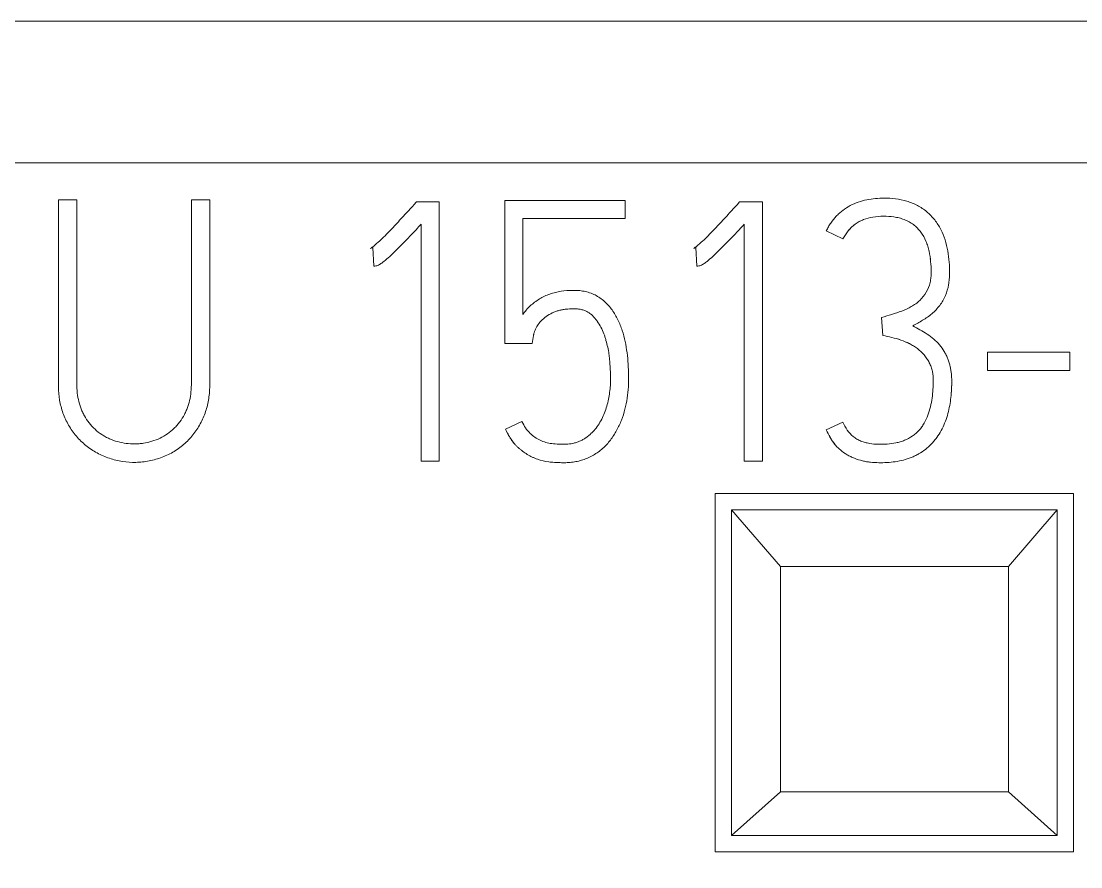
# Model space of a CAD drawing. Header units: millimetres. Extents: x 41350 to 54029, y 25852 to 34717.
# Drawn here: x 46887.43 to 46893.94, y 33562.87 to 33568.06 of the extents above; entities that cross this region are included whole.
import ezdxf

# ---------------------------------------------------------------- set-up
doc = ezdxf.new("R2010")
doc.units = ezdxf.units.MM
doc.set_wipeout_variables(frame=1)
doc.layers.add('! NO PLOT !', color=7, linetype='Continuous', true_color=0xff75dd, plot=False)
doc.layers.add('004-PI-DIN Šina', color=3, linetype='Continuous')
doc.layers.add('SI-ORMAR-Oprema', color=30, linetype='Continuous', lineweight=5)

# ---------------------------------------------------------------- blocks, each defined once
blk = doc.blocks.new('*U554')
at = {"layer": '004-PI-DIN Šina'}
for p, q in [((45.3233, 69.85), (-241.3, 69.85)), ((45.3233, 69.35), (-241.3, 69.35))]:
    blk.add_line(p, q, dxfattribs=at)
blk = doc.blocks.new('6ES7513-1AM03-0AB0')
blk.add_wipeout([(-17.4, 66.85), (17.4, 66.85), (17.4, -80.15), (-17.4, -80.15)]).dxf.layer = 'SI-ORMAR-Oprema'
at = {"layer": 'SI-ORMAR-Oprema', "linetype": 'Continuous'}
for p, q in [((12.4, 66.85), (-12.4, 66.85)), ((12.4, 65.9811), (-12.4, 65.9811)), ((-9.021, 65.7523), (-9.1341, 65.7523)), ((-9.1341, 65.7523), (-9.1341, 65.7523)), ((-9.021, 65.7523), (-9.021, 65.7523)), ((-8.2041, 65.7523), (-8.3172, 65.7523)), ((-8.2041, 64.6248), (-8.2041, 65.7521)), ((-6.9347, 65.7412), (-6.9503, 65.7233)), ((-6.7949, 65.7412), (-6.9347, 65.7412)), ((-6.7949, 64.1476), (-6.7949, 65.7411)), ((-5.6542, 65.75), (-6.3931, 65.75)), ((-6.3931, 65.7499), (-6.3931, 64.8709)), ((-5.6542, 65.639), (-5.6542, 65.7499)), ((-4.9504, 65.7412), (-4.966, 65.7233)), ((-4.8106, 65.7412), (-4.9504, 65.7412)), ((-4.8106, 64.1476), (-4.8106, 65.7411)), ((-6.9057, 65.6036), (-6.9057, 64.1476)), ((-5.6542, 65.6392), (-6.2822, 65.6392)), ((-6.2822, 65.6392), (-5.6542, 65.6392)), ((-6.2822, 65.0484), (-6.2822, 65.639)), ((-4.9215, 65.6036), (-4.9215, 64.1476)), ((-4.1316, 65.647), (-4.1316, 65.647)), ((-4.3159, 65.5127), (-4.4179, 65.5637)), ((-4.4179, 65.5637), (-4.3159, 65.5127)), ((-4.4179, 65.5637), (-4.4179, 65.5637)), ((-4.3159, 65.5127), (-4.3159, 65.5127)), ((-7.2032, 65.4594), (-7.2165, 65.4548)), ((-7.2165, 65.4548), (-7.2032, 65.4594)), ((-7.2165, 65.4548), (-7.2165, 65.4548)), ((-7.2032, 65.4594), (-7.1963, 65.3463)), ((-7.2032, 65.4594), (-7.2032, 65.4594)), ((-5.2189, 65.4594), (-5.2323, 65.4548)), ((-5.2323, 65.4548), (-5.2189, 65.4594)), ((-5.2323, 65.4548), (-5.2323, 65.4548)), ((-5.2189, 65.4594), (-5.2121, 65.3463)), ((-5.2189, 65.4594), (-5.2189, 65.4594)), ((-7.1733, 65.3505), (-7.1733, 65.3505)), ((-5.189, 65.3505), (-5.189, 65.3505)), ((-3.6612, 65.3117), (-3.6612, 65.3117)), ((-6.1711, 65.0075), (-6.1711, 65.0075)), ((-4.0782, 65.0309), (-4.0717, 64.9201)), ((-9.1341, 64.9739), (-9.1341, 64.9739)), ((-6.2068, 64.952), (-6.2068, 64.952)), ((-6.2156, 64.9198), (-6.2244, 64.871)), ((-6.2244, 64.871), (-6.2156, 64.9198)), ((-6.2156, 64.9198), (-6.2156, 64.9198)), ((-6.2244, 64.871), (-6.3931, 64.871)), ((-6.3931, 64.871), (-6.2244, 64.871)), ((-6.2244, 64.871), (-6.2244, 64.871)), ((-2.922, 64.818), (-3.4278, 64.818)), ((-3.4278, 64.8179), (-3.4278, 64.7048)), ((-2.922, 64.7048), (-2.922, 64.8179)), ((-2.922, 64.7049), (-3.4278, 64.7049)), ((-3.4278, 64.7049), (-2.922, 64.7049)), ((-5.6321, 64.6558), (-5.6321, 64.6558)), ((-3.6477, 64.6338), (-3.6477, 64.6338)), ((-6.2868, 64.3919), (-6.3885, 64.3454)), ((-4.3159, 64.3873), (-4.4179, 64.3408)), ((-6.3885, 64.3454), (-6.3885, 64.3454)), ((-4.4179, 64.3408), (-4.4179, 64.3408)), ((-6.7949, 64.1477), (-6.9057, 64.1477)), ((-6.9057, 64.1477), (-6.7949, 64.1477)), ((-4.8106, 64.1477), (-4.9215, 64.1477)), ((-4.9215, 64.1477), (-4.8106, 64.1477)), ((-5.1, 63.95), (-5.1, 61.75)), ((-2.9, 63.95), (-5.1, 63.95)), ((-2.9, 61.75), (-2.9, 63.95)), ((-3, 63.85), (-5, 63.85)), ((-5, 63.85), (-4.7, 63.5027)), ((-5, 61.85), (-5, 63.85)), ((-3.3, 63.5027), (-3, 63.85)), ((-3, 63.85), (-3, 61.85)), ((-4.7, 63.5027), (-3.3, 63.5027)), ((-4.7, 63.5027), (-4.7, 62.1179)), ((-3.3, 62.1179), (-3.3, 63.5027)), ((-4.7, 62.1179), (-5, 61.85)), ((-4.7, 62.1179), (-3.3, 62.1179)), ((-3, 61.85), (-3.3, 62.1179)), ((-3, 61.85), (-5, 61.85)), ((-5.1, 61.75), (-2.9, 61.75))]:
    blk.add_line(p, q, dxfattribs=at)
for points, knots in [([(-9.1341, 65.7523), (-9.1341, 65.5337), (-9.1341, 65.2058), (-9.1341, 64.8505), (-9.1341, 64.7002), (-9.1341, 64.6592), (-9.1341, 64.6319), (-9.1342, 64.6182), (-9.133, 64.5774), (-9.1306, 64.5503), (-9.1238, 64.51), (-9.121, 64.4966), (-9.1142, 64.47), (-9.1102, 64.4567), (-9.1009, 64.4308), (-9.0956, 64.4182), (-9.084, 64.3935), (-9.0714, 64.3692), (-9.0568, 64.346), (-9.041, 64.3233), (-9.0325, 64.3123), (-9.0147, 64.2914), (-9.0054, 64.2815), (-8.9857, 64.2625), (-8.9754, 64.2535), (-8.954, 64.2362), (-8.9429, 64.228), (-8.9199, 64.2126), (-8.9081, 64.2054), (-8.872, 64.1857), (-8.8468, 64.1748), (-8.8075, 64.1617), (-8.7941, 64.1578), (-8.7672, 64.1514), (-8.7537, 64.1487), (-8.713, 64.1425), (-8.6856, 64.1407), (-8.644, 64.1416), (-8.6301, 64.1425), (-8.6027, 64.1455), (-8.5892, 64.1476), (-8.5488, 64.1555), (-8.5224, 64.163), (-8.4835, 64.1776), (-8.4708, 64.1831), (-8.4461, 64.1951), (-8.4102, 64.2148), (-8.3773, 64.2393), (-8.3465, 64.2669), (-8.3366, 64.2766), (-8.3181, 64.2967), (-8.3006, 64.3176), (-8.2851, 64.34), (-8.2706, 64.3631), (-8.2638, 64.3751), (-8.2512, 64.3995), (-8.2453, 64.4119), (-8.2349, 64.437), (-8.2257, 64.4626), (-8.219, 64.489), (-8.2133, 64.5157), (-8.211, 64.5293), (-8.2056, 64.5701), (-8.2041, 64.5975), (-8.2041, 64.6249)], [0, 0, 0, 0, 0.25, 0.375, 0.40625, 0.421875, 0.421875, 0.4375, 0.4375, 0.46875, 0.46875, 0.484375, 0.484375, 0.5, 0.5, 0.515625, 0.515625, 0.53125, 0.546875, 0.546875, 0.5625, 0.5625, 0.578125, 0.578125, 0.59375, 0.59375, 0.609375, 0.609375, 0.625, 0.625, 0.65625, 0.65625, 0.671875, 0.671875, 0.6875, 0.6875, 0.71875, 0.71875, 0.734375, 0.734375, 0.75, 0.75, 0.78125, 0.78125, 0.796875, 0.796875, 0.8125, 0.84375, 0.84375, 0.859375, 0.859375, 0.875, 0.890625, 0.890625, 0.90625, 0.90625, 0.921875, 0.921875, 0.9375, 0.953125, 0.953125, 0.96875, 0.96875, 1, 1, 1, 1]), ([(-8.3172, 65.7523), (-8.3172, 65.4697), (-8.3172, 65.1164), (-8.3172, 64.7454), (-8.3172, 64.6571), (-8.3172, 64.6306), (-8.3171, 64.6218), (-8.3175, 64.6041), (-8.3179, 64.5952), (-8.321, 64.5513), (-8.3272, 64.5168), (-8.3418, 64.4752), (-8.3451, 64.4669), (-8.3523, 64.4508), (-8.3638, 64.427), (-8.3776, 64.4046), (-8.3931, 64.3833), (-8.3986, 64.3764), (-8.4102, 64.363), (-8.4163, 64.3565), (-8.4355, 64.3379), (-8.4492, 64.3267), (-8.4781, 64.3066), (-8.4934, 64.2977), (-8.5258, 64.2823), (-8.5425, 64.276), (-8.5765, 64.2657), (-8.5938, 64.2616), (-8.6203, 64.2574), (-8.6292, 64.2563), (-8.647, 64.2549), (-8.6558, 64.2544), (-8.6824, 64.2542), (-8.7, 64.2553), (-8.7353, 64.2601), (-8.753, 64.2637), (-8.7872, 64.2732), (-8.8039, 64.2789), (-8.8282, 64.2896), (-8.8362, 64.2935), (-8.8519, 64.302), (-8.8596, 64.3067), (-8.882, 64.3214), (-8.8959, 64.3323), (-8.9219, 64.356), (-8.9339, 64.3691), (-8.9559, 64.3974), (-8.9655, 64.4123), (-8.9784, 64.4355), (-8.9824, 64.4434), (-8.9899, 64.4595), (-8.9934, 64.4676), (-9.0028, 64.4927), (-9.0076, 64.5098), (-9.015, 64.5443), (-9.0175, 64.5618), (-9.0198, 64.5882), (-9.0203, 64.5971), (-9.021, 64.6149), (-9.021, 64.6238), (-9.021, 64.6505), (-9.021, 64.7393), (-9.021, 65.1125), (-9.021, 65.468), (-9.021, 65.7523)], [0, 0, 0, 0, 0.25, 0.3125, 0.328125, 0.328125, 0.335937, 0.335937, 0.34375, 0.34375, 0.375, 0.375, 0.382812, 0.382812, 0.390625, 0.40625, 0.40625, 0.414062, 0.414062, 0.421875, 0.421875, 0.4375, 0.4375, 0.453125, 0.453125, 0.46875, 0.46875, 0.484375, 0.484375, 0.492187, 0.492187, 0.5, 0.5, 0.515625, 0.515625, 0.53125, 0.53125, 0.546875, 0.546875, 0.554687, 0.554687, 0.5625, 0.5625, 0.578125, 0.578125, 0.59375, 0.59375, 0.609375, 0.609375, 0.617187, 0.617187, 0.625, 0.625, 0.640625, 0.640625, 0.65625, 0.65625, 0.664062, 0.664062, 0.671875, 0.671875, 0.6875, 0.75, 1, 1, 1, 1]), ([(-6.9503, 65.7233), (-6.9712, 65.6998), (-6.9926, 65.6765), (-7.0354, 65.6302), (-7.0568, 65.607), (-7.1002, 65.5612), (-7.1221, 65.5384), (-7.1561, 65.5055), (-7.1676, 65.4948), (-7.1854, 65.4792), (-7.1914, 65.4741), (-7.2005, 65.4666), (-7.2036, 65.4641), (-7.2099, 65.4593), (-7.2131, 65.4569), (-7.2165, 65.4548)], [0, 0, 0, 0, 0.25, 0.25, 0.5, 0.5, 0.75, 0.75, 0.875, 0.875, 0.9375, 0.9375, 0.96875, 0.96875, 1, 1, 1, 1]), ([(-4.966, 65.7233), (-4.987, 65.6998), (-5.0083, 65.6765), (-5.0511, 65.6302), (-5.0726, 65.607), (-5.116, 65.5612), (-5.1379, 65.5384), (-5.1719, 65.5055), (-5.1834, 65.4948), (-5.2012, 65.4792), (-5.2072, 65.4741), (-5.2163, 65.4666), (-5.2194, 65.4641), (-5.2257, 65.4593), (-5.2288, 65.4569), (-5.2323, 65.4548)], [0, 0, 0, 0, 0.25, 0.25, 0.5, 0.5, 0.75, 0.75, 0.875, 0.875, 0.9375, 0.9375, 0.96875, 0.96875, 1, 1, 1, 1]), ([(-4.0626, 65.7633), (-4.0989, 65.7633), (-4.1346, 65.7603), (-4.1873, 65.7496), (-4.2046, 65.7449), (-4.239, 65.7331), (-4.2556, 65.726), (-4.2873, 65.7092), (-4.3025, 65.6996), (-4.3241, 65.6831), (-4.3311, 65.6773), (-4.3445, 65.6652), (-4.3509, 65.6589), (-4.3692, 65.6393), (-4.3804, 65.6253), (-4.3956, 65.603), (-4.4005, 65.5954), (-4.4096, 65.5798), (-4.4139, 65.5718), (-4.4179, 65.5637)], [0, 0, 0, 0, 0.25, 0.25, 0.375, 0.375, 0.5, 0.5, 0.625, 0.625, 0.6875, 0.6875, 0.75, 0.75, 0.875, 0.875, 0.9375, 0.9375, 1, 1, 1, 1]), ([(-3.8874, 64.9799), (-3.8665, 64.9904), (-3.8462, 65.0017), (-3.8066, 65.0258), (-3.7873, 65.0387), (-3.7607, 65.0616), (-3.7522, 65.0697), (-3.7362, 65.0868), (-3.7212, 65.1046), (-3.7082, 65.1239), (-3.6964, 65.144), (-3.691, 65.1546), (-3.6772, 65.1866), (-3.6711, 65.2089), (-3.6652, 65.2433), (-3.6637, 65.255), (-3.6618, 65.2781), (-3.6614, 65.2897), (-3.6609, 65.3243), (-3.6616, 65.3474), (-3.665, 65.3934), (-3.6679, 65.4165), (-3.6761, 65.4623), (-3.6816, 65.4848), (-3.6956, 65.5288), (-3.7042, 65.5502), (-3.7255, 65.5919), (-3.738, 65.6115), (-3.7595, 65.6389), (-3.7671, 65.6476), (-3.7833, 65.6645), (-3.7919, 65.6725), (-3.8187, 65.6949), (-3.838, 65.7077), (-3.869, 65.724), (-3.8797, 65.7289), (-3.9015, 65.7377), (-3.9125, 65.7415), (-3.946, 65.7514), (-3.969, 65.7561), (-4.0157, 65.7621), (-4.0391, 65.7633), (-4.0626, 65.7633)], [0, 0, 0, 0, 0.0625, 0.0625, 0.125, 0.125, 0.15625, 0.15625, 0.1875, 0.21875, 0.21875, 0.25, 0.25, 0.3125, 0.3125, 0.34375, 0.34375, 0.375, 0.375, 0.4375, 0.4375, 0.5, 0.5, 0.5625, 0.5625, 0.625, 0.625, 0.6875, 0.6875, 0.71875, 0.71875, 0.75, 0.75, 0.8125, 0.8125, 0.84375, 0.84375, 0.875, 0.875, 0.9375, 0.9375, 1, 1, 1, 1]), ([(-6.9057, 65.6037), (-6.9266, 65.5811), (-6.9476, 65.5585), (-6.99, 65.5138), (-7.0113, 65.4916), (-7.0546, 65.4478), (-7.0766, 65.4261), (-7.1107, 65.3949), (-7.1222, 65.3847), (-7.1403, 65.3703), (-7.1464, 65.3656), (-7.1561, 65.3592), (-7.1593, 65.3571), (-7.1661, 65.3533), (-7.1695, 65.3516), (-7.1733, 65.3505)], [0, 0, 0, 0, 0.25, 0.25, 0.5, 0.5, 0.75, 0.75, 0.875, 0.875, 0.9375, 0.9375, 0.96875, 0.96875, 1, 1, 1, 1]), ([(-7.1733, 65.3505), (-7.1694, 65.3516), (-7.166, 65.3534), (-7.1593, 65.3571), (-7.1495, 65.3633), (-7.1403, 65.3703), (-7.1222, 65.3847), (-7.1107, 65.3949), (-7.0766, 65.4261), (-7.0546, 65.4478), (-7.0113, 65.4916), (-6.99, 65.5138), (-6.9476, 65.5585), (-6.9266, 65.5811), (-6.9057, 65.6037)], [0, 0, 0, 0, 0.03125, 0.03125, 0.0625, 0.125, 0.125, 0.25, 0.25, 0.5, 0.5, 0.75, 0.75, 1, 1, 1, 1]), ([(-4.9215, 65.6037), (-4.9424, 65.5811), (-4.9634, 65.5585), (-5.0057, 65.5138), (-5.0271, 65.4916), (-5.0704, 65.4478), (-5.0923, 65.4261), (-5.1264, 65.3949), (-5.138, 65.3847), (-5.1561, 65.3703), (-5.1622, 65.3656), (-5.1718, 65.3592), (-5.1751, 65.3571), (-5.1818, 65.3533), (-5.1853, 65.3516), (-5.189, 65.3505)], [0, 0, 0, 0, 0.25, 0.25, 0.5, 0.5, 0.75, 0.75, 0.875, 0.875, 0.9375, 0.9375, 0.96875, 0.96875, 1, 1, 1, 1]), ([(-5.189, 65.3505), (-5.1852, 65.3516), (-5.1818, 65.3534), (-5.175, 65.3571), (-5.1653, 65.3633), (-5.1561, 65.3703), (-5.138, 65.3847), (-5.1264, 65.3949), (-5.0923, 65.4261), (-5.0704, 65.4478), (-5.0271, 65.4916), (-5.0057, 65.5138), (-4.9634, 65.5585), (-4.9424, 65.5811), (-4.9215, 65.6037)], [0, 0, 0, 0, 0.03125, 0.03125, 0.0625, 0.125, 0.125, 0.25, 0.25, 0.5, 0.5, 0.75, 0.75, 1, 1, 1, 1]), ([(-4.3159, 65.5127), (-4.3069, 65.5304), (-4.2963, 65.5471), (-4.2713, 65.5779), (-4.2571, 65.5916), (-4.2333, 65.6091), (-4.2248, 65.6145), (-4.2073, 65.6239), (-4.1983, 65.628), (-4.1707, 65.6387), (-4.1513, 65.6437), (-4.1316, 65.647)], [0, 0, 0, 0, 0.25, 0.25, 0.5, 0.5, 0.625, 0.625, 0.75, 0.75, 1, 1, 1, 1]), ([(-4.1316, 65.647), (-4.1513, 65.6437), (-4.1705, 65.6387), (-4.2077, 65.6243), (-4.2251, 65.6151), (-4.249, 65.5976), (-4.2567, 65.5911), (-4.2709, 65.5774), (-4.2776, 65.5701), (-4.2962, 65.5472), (-4.3069, 65.5304), (-4.3159, 65.5127)], [0, 0, 0, 0, 0.25, 0.25, 0.5, 0.5, 0.625, 0.625, 0.75, 0.75, 1, 1, 1, 1]), ([(-4.1316, 65.647), (-4.11, 65.6502), (-4.0885, 65.6521), (-4.0456, 65.6527), (-4.0241, 65.6515), (-3.992, 65.6467), (-3.9812, 65.6446), (-3.9601, 65.6392), (-3.9498, 65.636), (-3.9296, 65.6282), (-3.9197, 65.6237), (-3.9005, 65.6133), (-3.8913, 65.6074), (-3.8741, 65.5945), (-3.8661, 65.5874), (-3.8511, 65.572), (-3.844, 65.5636), (-3.8247, 65.5374), (-3.8143, 65.5187), (-3.8019, 65.4888), (-3.7982, 65.4785), (-3.7919, 65.458), (-3.7892, 65.4476), (-3.7822, 65.4162), (-3.7792, 65.395), (-3.7752, 65.3523), (-3.7738, 65.3307), (-3.774, 65.2986), (-3.7745, 65.2879), (-3.7766, 65.2665), (-3.7782, 65.2558), (-3.7849, 65.2242), (-3.7929, 65.2044), (-3.815, 65.167), (-3.8285, 65.1504), (-3.852, 65.128), (-3.8604, 65.1211), (-3.8777, 65.1084), (-3.8867, 65.1025), (-3.9145, 65.0864), (-3.9344, 65.0774), (-3.9952, 65.055), (-4.0368, 65.0431), (-4.0782, 65.0309)], [0, 0, 0, 0, 0.0625, 0.0625, 0.125, 0.125, 0.15625, 0.15625, 0.1875, 0.1875, 0.21875, 0.21875, 0.25, 0.25, 0.28125, 0.28125, 0.3125, 0.3125, 0.375, 0.375, 0.40625, 0.40625, 0.4375, 0.4375, 0.5, 0.5, 0.5625, 0.5625, 0.59375, 0.59375, 0.625, 0.625, 0.6875, 0.6875, 0.75, 0.75, 0.78125, 0.78125, 0.8125, 0.8125, 0.875, 0.875, 1, 1, 1, 1]), ([(-7.1963, 65.3463), (-7.1924, 65.3463), (-7.1885, 65.3468), (-7.1808, 65.3483), (-7.177, 65.3493), (-7.1733, 65.3505)], [0, 0, 0, 0, 0.5, 0.5, 1, 1, 1, 1]), ([(-5.2121, 65.3463), (-5.2082, 65.3463), (-5.2043, 65.3468), (-5.1966, 65.3483), (-5.1928, 65.3493), (-5.189, 65.3505)], [0, 0, 0, 0, 0.5, 0.5, 1, 1, 1, 1]), ([(-3.7739, 65.3126), (-3.7739, 65.3331), (-3.7753, 65.3535), (-3.7778, 65.3801), (-3.7784, 65.3863), (-3.7792, 65.3925)], [0, 0, 0, 0, 0.766673, 0.766673, 1, 1, 1, 1]), ([(-6.3885, 64.3454), (-6.3789, 64.3242), (-6.368, 64.3039), (-6.3488, 64.2752), (-6.342, 64.2659), (-6.3308, 64.2526), (-6.327, 64.2483), (-6.3189, 64.2399), (-6.3147, 64.2357), (-6.306, 64.2279), (-6.3016, 64.2241), (-6.2925, 64.2168), (-6.2788, 64.2062), (-6.2644, 64.1964), (-6.2446, 64.1843), (-6.2343, 64.1787), (-6.2184, 64.1713), (-6.213, 64.1689), (-6.202, 64.1646), (-6.1965, 64.1627), (-6.1689, 64.1533), (-6.1463, 64.1477), (-6.1172, 64.1436), (-6.1114, 64.1429), (-6.0996, 64.1419), (-6.0937, 64.1416), (-6.0761, 64.1404), (-6.0644, 64.1398), (-6.0409, 64.139), (-6.0292, 64.1388), (-6.0057, 64.1394), (-5.994, 64.1403), (-5.9706, 64.143), (-5.9589, 64.1449), (-5.9357, 64.15), (-5.9243, 64.1531), (-5.8908, 64.164), (-5.8693, 64.1735), (-5.8384, 64.1912), (-5.8284, 64.1977), (-5.8094, 64.2114), (-5.7911, 64.2261), (-5.7744, 64.2426), (-5.7585, 64.2599), (-5.7509, 64.269), (-5.7295, 64.2971), (-5.7169, 64.3167), (-5.7001, 64.3474), (-5.6948, 64.3578), (-5.6849, 64.379), (-5.6803, 64.3898), (-5.6674, 64.4227), (-5.6602, 64.4449), (-5.6426, 64.5123), (-5.6362, 64.5583), (-5.6322, 64.6285), (-5.6319, 64.6519), (-5.6325, 64.6984), (-5.6334, 64.7216), (-5.6379, 64.7912), (-5.6436, 64.8373), (-5.6584, 64.906), (-5.6644, 64.9288), (-5.679, 64.9733), (-5.6876, 64.9951), (-5.703, 65.0268), (-5.7085, 65.0373), (-5.7204, 65.0575), (-5.7267, 65.0673), (-5.7471, 65.0957), (-5.7624, 65.1133), (-5.7889, 65.1371), (-5.7982, 65.1444), (-5.8177, 65.1577), (-5.8278, 65.1637), (-5.849, 65.1742), (-5.8601, 65.1788), (-5.8826, 65.1863), (-5.9055, 65.1923), (-5.9289, 65.1955), (-5.9468, 65.1968), (-5.9527, 65.1971), (-5.9646, 65.1974), (-5.9705, 65.1974), (-6, 65.1969), (-6.0235, 65.1952), (-6.0584, 65.1897), (-6.07, 65.1873), (-6.093, 65.1815), (-6.1045, 65.1782), (-6.1269, 65.1705), (-6.1379, 65.1662), (-6.1592, 65.1562), (-6.1695, 65.1506), (-6.1897, 65.1383), (-6.1997, 65.1316), (-6.2186, 65.1173), (-6.2276, 65.1097), (-6.2531, 65.0855), (-6.2687, 65.068), (-6.2822, 65.0485)], [0, 0, 0, 0, 0.03125, 0.03125, 0.046875, 0.046875, 0.054687, 0.054687, 0.0625, 0.0625, 0.070312, 0.070312, 0.078125, 0.09375, 0.09375, 0.109375, 0.109375, 0.117187, 0.117187, 0.125, 0.125, 0.15625, 0.15625, 0.164062, 0.164062, 0.171875, 0.171875, 0.1875, 0.1875, 0.203125, 0.203125, 0.21875, 0.21875, 0.234375, 0.234375, 0.25, 0.25, 0.28125, 0.28125, 0.296875, 0.296875, 0.3125, 0.328125, 0.328125, 0.34375, 0.34375, 0.375, 0.375, 0.390625, 0.390625, 0.40625, 0.40625, 0.4375, 0.4375, 0.5, 0.5, 0.53125, 0.53125, 0.5625, 0.5625, 0.625, 0.625, 0.65625, 0.65625, 0.6875, 0.6875, 0.703125, 0.703125, 0.71875, 0.71875, 0.75, 0.75, 0.765625, 0.765625, 0.78125, 0.78125, 0.796875, 0.796875, 0.8125, 0.828125, 0.828125, 0.835937, 0.835937, 0.84375, 0.84375, 0.875, 0.875, 0.890625, 0.890625, 0.90625, 0.90625, 0.921875, 0.921875, 0.9375, 0.9375, 0.953125, 0.953125, 0.96875, 0.96875, 1, 1, 1, 1]), ([(-6.1711, 65.0075), (-6.1614, 65.0187), (-6.1503, 65.028), (-6.1265, 65.0446), (-6.1137, 65.0519), (-6.0974, 65.06), (-6.0941, 65.0616), (-6.0875, 65.0646), (-6.0774, 65.0687), (-6.0669, 65.0719), (-6.0528, 65.0757), (-6.0456, 65.0772), (-6.0312, 65.0798), (-6.0239, 65.0809), (-6.0022, 65.0833), (-5.9876, 65.0841), (-5.9657, 65.0843), (-5.9583, 65.0842), (-5.9437, 65.0831), (-5.9292, 65.0813), (-5.915, 65.0776), (-5.9011, 65.0729), (-5.8943, 65.0701), (-5.8814, 65.0634), (-5.8753, 65.0596), (-5.8635, 65.0511), (-5.8579, 65.0463), (-5.8475, 65.036), (-5.8428, 65.0306), (-5.8335, 65.0194), (-5.8291, 65.0137), (-5.8165, 64.996), (-5.8088, 64.9835), (-5.7954, 64.9579), (-5.7895, 64.9447), (-5.7819, 64.9246), (-5.7796, 64.9178), (-5.7752, 64.9041), (-5.7731, 64.8972), (-5.7672, 64.8765), (-5.7636, 64.8624), (-5.7575, 64.8343), (-5.7537, 64.8131), (-5.751, 64.7919), (-5.7495, 64.7777), (-5.7489, 64.7706), (-5.747, 64.7494), (-5.7459, 64.7352), (-5.7442, 64.7067), (-5.7436, 64.6925), (-5.7429, 64.664), (-5.7428, 64.6498), (-5.7441, 64.6069), (-5.7469, 64.578), (-5.7566, 64.5214), (-5.7634, 64.4936), (-5.7772, 64.4526), (-5.7824, 64.4391), (-5.7941, 64.4128), (-5.8006, 64.4), (-5.815, 64.3752), (-5.8229, 64.3632), (-5.8363, 64.346), (-5.841, 64.3404), (-5.8507, 64.3297), (-5.8659, 64.3143), (-5.8828, 64.3008), (-5.9008, 64.2885), (-5.907, 64.2845), (-5.9197, 64.2774), (-5.9326, 64.271), (-5.9461, 64.2658), (-5.9599, 64.2614), (-5.9669, 64.2595), (-5.9883, 64.2547), (-6.0027, 64.253), (-6.0243, 64.252), (-6.0315, 64.252), (-6.0459, 64.2522), (-6.0532, 64.2524), (-6.0749, 64.2535), (-6.0894, 64.2547), (-6.1038, 64.2566)], [0, 0, 0, 0, 0.03125, 0.03125, 0.0625, 0.0625, 0.070312, 0.070312, 0.078125, 0.09375, 0.09375, 0.109375, 0.109375, 0.125, 0.125, 0.15625, 0.15625, 0.171875, 0.171875, 0.1875, 0.203125, 0.203125, 0.21875, 0.21875, 0.234375, 0.234375, 0.25, 0.25, 0.265625, 0.265625, 0.28125, 0.28125, 0.3125, 0.3125, 0.34375, 0.34375, 0.359375, 0.359375, 0.375, 0.375, 0.40625, 0.40625, 0.4375, 0.453125, 0.453125, 0.46875, 0.46875, 0.5, 0.5, 0.53125, 0.53125, 0.5625, 0.5625, 0.625, 0.625, 0.6875, 0.6875, 0.71875, 0.71875, 0.75, 0.75, 0.78125, 0.78125, 0.796875, 0.796875, 0.8125, 0.84375, 0.84375, 0.859375, 0.859375, 0.875, 0.890625, 0.890625, 0.90625, 0.90625, 0.9375, 0.9375, 0.953125, 0.953125, 0.96875, 0.96875, 1, 1, 1, 1]), ([(-6.1711, 65.0075), (-6.1785, 64.9993), (-6.1855, 64.9906), (-6.1978, 64.9722), (-6.2031, 64.9624), (-6.2068, 64.952)], [0, 0, 0, 0, 0.5, 0.5, 1, 1, 1, 1]), ([(-6.2068, 64.952), (-6.2031, 64.9624), (-6.1978, 64.9722), (-6.1855, 64.9906), (-6.1785, 64.9993), (-6.1711, 65.0075)], [0, 0, 0, 0, 0.5, 0.5, 1, 1, 1, 1]), ([(-6.2156, 64.9198), (-6.2156, 64.9212), (-6.2154, 64.9225), (-6.2149, 64.9253), (-6.2146, 64.9266), (-6.2136, 64.9307), (-6.2128, 64.9334), (-6.2104, 64.9414), (-6.2087, 64.9467), (-6.2068, 64.952)], [0, 0, 0, 0, 0.125, 0.125, 0.25, 0.25, 0.5, 0.5, 1, 1, 1, 1]), ([(-4.4179, 64.3408), (-4.4044, 64.3098), (-4.3882, 64.2804), (-4.3619, 64.2472), (-4.3563, 64.2408), (-4.3444, 64.2286), (-4.3383, 64.2229), (-4.319, 64.2066), (-4.3052, 64.1969), (-4.2832, 64.1841), (-4.2756, 64.18), (-4.2604, 64.1726), (-4.2527, 64.1691), (-4.2291, 64.1596), (-4.213, 64.1544), (-4.1881, 64.1485), (-4.1797, 64.1468), (-4.163, 64.144), (-4.1546, 64.1429), (-4.1294, 64.1402), (-4.1126, 64.1394), (-4.0789, 64.1388), (-4.062, 64.139), (-4.0282, 64.141), (-4.0112, 64.1427), (-3.961, 64.1503), (-3.9284, 64.1585), (-3.889, 64.1742), (-3.8812, 64.1776), (-3.8659, 64.185), (-3.8585, 64.189), (-3.8366, 64.2015), (-3.8089, 64.2202), (-3.7838, 64.2426), (-3.7661, 64.2609), (-3.7604, 64.2672), (-3.7496, 64.2801), (-3.7444, 64.2867), (-3.7297, 64.3071), (-3.7208, 64.3213), (-3.7047, 64.3509), (-3.6975, 64.3662), (-3.6785, 64.4129), (-3.6693, 64.445), (-3.656, 64.5104), (-3.6519, 64.544), (-3.6476, 64.6108), (-3.6467, 64.6442), (-3.6501, 64.6859), (-3.651, 64.6942), (-3.6536, 64.7109), (-3.6551, 64.7193), (-3.6607, 64.7441), (-3.6655, 64.7602), (-3.6745, 64.7838), (-3.6779, 64.7915), (-3.6851, 64.8068), (-3.6891, 64.8143), (-3.7019, 64.8364), (-3.7116, 64.8501), (-3.7334, 64.8757), (-3.7455, 64.8874), (-3.7716, 64.9094), (-3.7853, 64.9194), (-3.8279, 64.9472), (-3.8573, 64.9642), (-3.8874, 64.9799)], [0, 0, 0, 0, 0.0625, 0.0625, 0.078125, 0.078125, 0.09375, 0.09375, 0.125, 0.125, 0.140625, 0.140625, 0.15625, 0.15625, 0.1875, 0.1875, 0.203125, 0.203125, 0.21875, 0.21875, 0.25, 0.25, 0.28125, 0.28125, 0.3125, 0.3125, 0.375, 0.375, 0.390625, 0.390625, 0.40625, 0.40625, 0.4375, 0.46875, 0.46875, 0.484375, 0.484375, 0.5, 0.5, 0.53125, 0.53125, 0.5625, 0.5625, 0.625, 0.625, 0.6875, 0.6875, 0.75, 0.75, 0.765625, 0.765625, 0.78125, 0.78125, 0.8125, 0.8125, 0.828125, 0.828125, 0.84375, 0.84375, 0.875, 0.875, 0.90625, 0.90625, 0.9375, 0.9375, 1, 1, 1, 1]), ([(-3.761, 64.6428), (-3.761, 64.662), (-3.7627, 64.6809), (-3.7686, 64.7088), (-3.7711, 64.7181), (-3.7774, 64.7362), (-3.7811, 64.7449), (-3.7898, 64.7618), (-3.7946, 64.7699), (-3.8052, 64.7857), (-3.811, 64.7934), (-3.8297, 64.8153), (-3.8435, 64.8283), (-3.8666, 64.8454), (-3.8746, 64.8508), (-3.8909, 64.8609), (-3.8992, 64.8656), (-3.9245, 64.8787), (-3.9421, 64.886), (-3.9784, 64.8982), (-3.9968, 64.9037), (-4.034, 64.913), (-4.0528, 64.917), (-4.0717, 64.9201)], [0, 0, 0, 0, 0.125, 0.125, 0.1875, 0.1875, 0.25, 0.25, 0.3125, 0.3125, 0.375, 0.375, 0.5, 0.5, 0.5625, 0.5625, 0.625, 0.625, 0.75, 0.75, 0.875, 0.875, 1, 1, 1, 1]), ([(-4.0717, 64.9201), (-4.0337, 64.9138), (-3.9964, 64.9044), (-3.9417, 64.8859), (-3.9241, 64.8785), (-3.8903, 64.861), (-3.8741, 64.851), (-3.8432, 64.828), (-3.8294, 64.815), (-3.811, 64.7933), (-3.8052, 64.7856), (-3.7945, 64.7698), (-3.7897, 64.7616), (-3.7811, 64.7448), (-3.7774, 64.7361), (-3.7712, 64.7182), (-3.7686, 64.709), (-3.7627, 64.6809), (-3.761, 64.662), (-3.761, 64.6428)], [0, 0, 0, 0, 0.25, 0.25, 0.375, 0.375, 0.5, 0.5, 0.625, 0.625, 0.6875, 0.6875, 0.75, 0.75, 0.8125, 0.8125, 0.875, 0.875, 1, 1, 1, 1]), ([(-9.021, 64.6358), (-9.021, 64.6272), (-9.021, 64.6185), (-9.0207, 64.606), (-9.0205, 64.6022), (-9.0203, 64.5983)], [0, 0, 0, 0, 0.691218, 0.691218, 1, 1, 1, 1]), ([(-3.761, 64.6428), (-3.7614, 64.6067), (-3.7634, 64.5709), (-3.771, 64.5177), (-3.7742, 64.5), (-3.7827, 64.465), (-3.788, 64.4475), (-3.8007, 64.4138), (-3.8082, 64.3974), (-3.8219, 64.3738), (-3.8268, 64.3661), (-3.8374, 64.3515), (-3.8431, 64.3444), (-3.8552, 64.3311), (-3.8617, 64.3248), (-3.8755, 64.3129), (-3.8828, 64.3073), (-3.9053, 64.292), (-3.9213, 64.2835), (-3.9467, 64.2733), (-3.9554, 64.2703), (-3.9728, 64.265), (-3.9992, 64.2584), (-4.0261, 64.2548), (-4.0624, 64.2521), (-4.0807, 64.2516), (-4.1169, 64.2527), (-4.1349, 64.2544), (-4.1617, 64.259), (-4.1705, 64.261), (-4.1882, 64.2659), (-4.1969, 64.2688), (-4.2138, 64.2756), (-4.222, 64.2796), (-4.2377, 64.2887), (-4.2454, 64.2939), (-4.2666, 64.3112), (-4.2787, 64.3247), (-4.2998, 64.3546), (-4.3085, 64.3706), (-4.3159, 64.3873)], [0, 0, 0, 0, 0.125, 0.125, 0.1875, 0.1875, 0.25, 0.25, 0.3125, 0.3125, 0.34375, 0.34375, 0.375, 0.375, 0.40625, 0.40625, 0.4375, 0.4375, 0.5, 0.5, 0.53125, 0.53125, 0.5625, 0.625, 0.625, 0.6875, 0.6875, 0.75, 0.75, 0.78125, 0.78125, 0.8125, 0.8125, 0.84375, 0.84375, 0.875, 0.875, 0.9375, 0.9375, 1, 1, 1, 1]), ([(-3.6477, 64.6335), (-3.6477, 64.6152), (-3.6485, 64.5967), (-3.6501, 64.5714), (-3.6506, 64.5646), (-3.6512, 64.5578)], [0, 0, 0, 0, 0.729533, 0.729533, 1, 1, 1, 1]), ([(-6.2358, 64.3187), (-6.2468, 64.3288), (-6.2563, 64.3405), (-6.2731, 64.3653), (-6.2803, 64.3784), (-6.2868, 64.3919)], [0, 0, 0, 0, 0.5, 0.5, 1, 1, 1, 1]), ([(-6.3371, 64.2601), (-6.3431, 64.2675), (-6.3487, 64.2751), (-6.3674, 64.3028), (-6.3787, 64.3237), (-6.3885, 64.3454)], [0, 0, 0, 0, 0.286988, 0.286988, 1, 1, 1, 1]), ([(-6.1038, 64.2566), (-6.1161, 64.2581), (-6.1283, 64.2605), (-6.1522, 64.2674), (-6.1638, 64.2718), (-6.1863, 64.2824), (-6.1969, 64.2886), (-6.2171, 64.3025), (-6.2267, 64.3103), (-6.2358, 64.3187)], [0, 0, 0, 0, 0.25, 0.25, 0.5, 0.5, 0.75, 0.75, 1, 1, 1, 1]), ([(-4.3639, 64.2498), (-4.3648, 64.2509), (-4.3657, 64.252), (-4.3719, 64.2598), (-4.377, 64.2667), (-4.3864, 64.2808), (-4.3998, 64.3024), (-4.4111, 64.3252), (-4.4179, 64.3408)], [0, 0, 0, 0, 0.039616, 0.039616, 0.279712, 0.279712, 0.519808, 1, 1, 1, 1])]:
    blk.add_open_spline(points, degree=3, knots=knots, dxfattribs=at)

msp = doc.modelspace()

# ---------------------------------------------------------------- block references
at = {"layer": '! NO PLOT !'}
msp.add_blockref('*U554', (47115.6966, 33496.6777), dxfattribs=at)

# ---------------------------------------------------------------- next in the draw order: block references
msp.add_blockref('6ES7513-1AM03-0AB0', (46896.7949, 33501.2079), dxfattribs=at)

doc.saveas('drawing.dxf')
